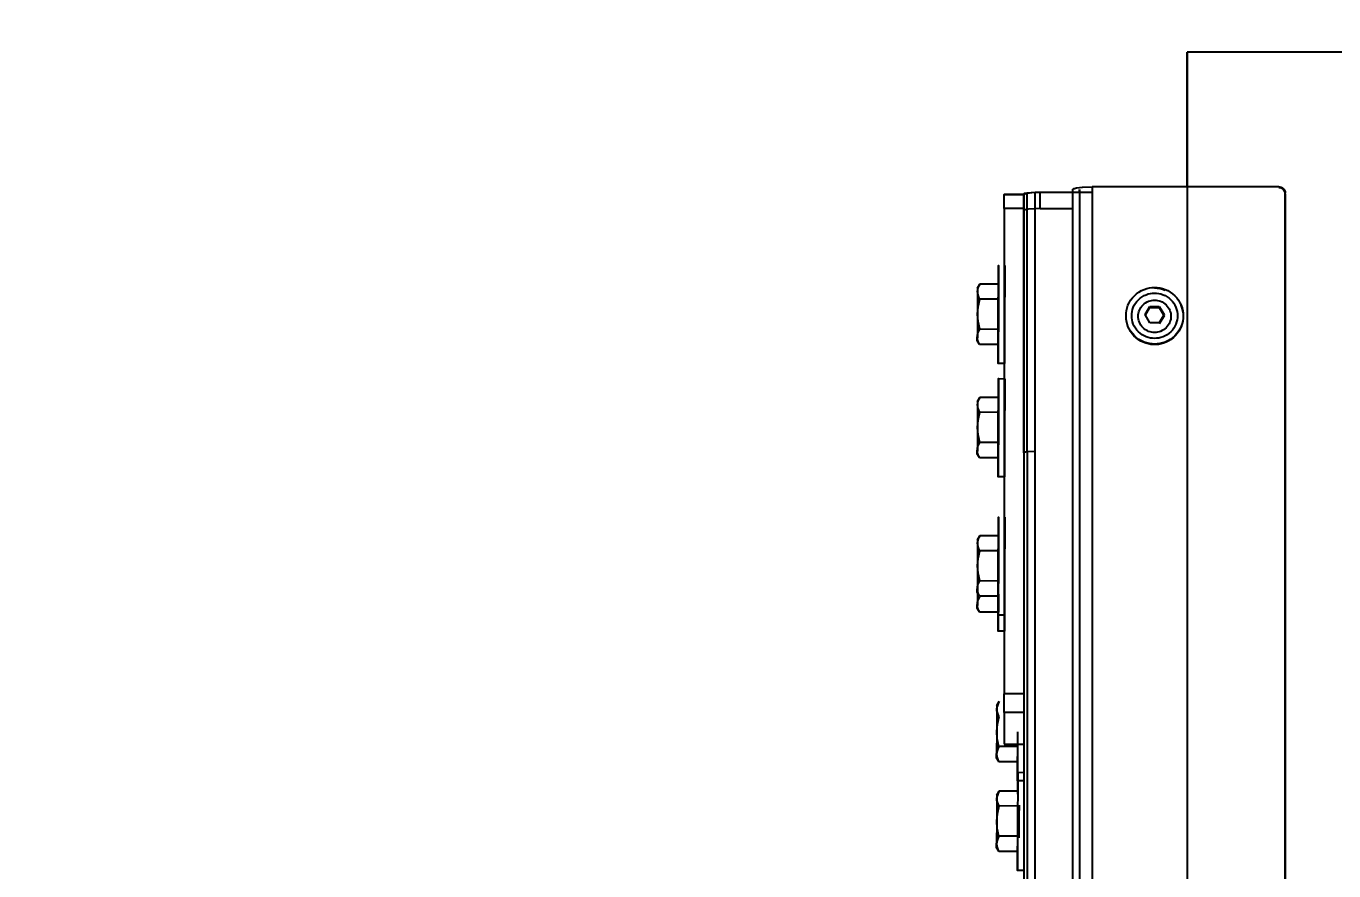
# Model space of a CAD drawing. Header units: millimetres. Extents: x 3109 to 13995, y 24552 to 39949.
# Drawn here: x 8411.8 to 8811.9, y 31225.1 to 31483.5 of the extents above; entities that cross this region are included whole.
import ezdxf

# ---------------------------------------------------------------- set-up
doc = ezdxf.new("R2010")
doc.units = ezdxf.units.MM
doc.header["$LTSCALE"] = 3
doc.layers.add('DomyÅ›lny', color=7, linetype='Continuous')
doc.styles.get("Standard").update_dxf_attribs({"font": 'arial.ttf'})
doc.dimstyles.new('MATEUSZ', dxfattribs={"dimtxt": 35, "dimasz": 16, "dimexe": 0.18, "dimexo": 0.0625, "dimgap": 0.09, "dimtad": 0, "dimdec": 0, "dimdsep": 46, "dimtxsty": 'Standard', "dimblk": 'DOT', "dimcen": 0.09, "dimse1": 1, "dimse2": 1, "dimadec": 0, "dimazin": 0, "dimtfac": 1, "dimtdec": 0, "dimtofl": 0, "dimtmove": 0, "dimatfit": 3, "dimfxl": 1, "dimtolj": 1, "dimtzin": 0, "dimlwd": 9, "dimlwe": 9, "dimarcsym": 0})

# ---------------------------------------------------------------- blocks, each defined once
blk = doc.blocks.new('_Dot')
at = {"color": 0, "linetype": 'ByBlock', "lineweight": -2}
blk.add_line((-0.5, 0), (-1, 0), dxfattribs=at)
at = {"color": 0, "linetype": 'ByBlock', "const_width": 0.5}
blk.add_lwpolyline([(-0.25, 0, 1), (0.25, 0, 1)], format="xyb", close=True, dxfattribs=at)
blk = doc.blocks.new('*D38')
at = {"color": 0, "lineweight": 9, "transparency": 16777216}
for p, q in [((8077.29, 31459.54), (8077.29, 30312.97)), ((8077.29, 28865.94), (8077.29, 30012.52))]:
    blk.add_line(p, q, dxfattribs=at)
at = {"layer": 'Defpoints', "color": 0, "transparency": 16777216}
for p in [(8767.1, 31475.54), (8077.29, 28849.94), (8767.1, 28849.94)]:
    blk.add_point(p, dxfattribs=at)
at = {"color": 0, "lineweight": 9, "transparency": 16777216, "xscale": 16, "yscale": 16, "zscale": 16}
for p, rotation in [((8077.29, 31475.54), 90), ((8077.29, 28849.94), 270)]:
    blk.add_blockref('_Dot', p, dxfattribs=dict(at, rotation=rotation))
at = {"color": 0, "transparency": 16777216, "insert": (8077.29, 30162.74), "char_height": 100, "attachment_point": 5, "rotation": 90}
blk.add_mtext('\\A1;2626', dxfattribs=at)

msp = doc.modelspace()

# ---------------------------------------------------------------- linework, layer by layer
at = {"layer": 'DomyÅ›lny'}
for p, q in [((8767.1, 31475.54), (8767.1, 28851.33)), ((8767.1, 31474.15), (8767.1, 31475.54)), ((9851.85, 31475.54), (8767.1, 31475.54)), ((8767.1, 31434.38), (8767.1, 31474.15)), ((8711.1, 31432.06), (8717.1, 31432.06)), ((8717.1, 31432.01), (8711.1, 31432.01)), ((8717.1, 31353), (8717.1, 31432.22)), ((8718.12, 31353.34), (8718.12, 31432.56)), ((8720.6, 31432.71), (8737.99, 31432.71)), ((8720.6, 31353.49), (8720.6, 31432.71)), ((8722.1, 31432.71), (8737.99, 31432.71)), ((8722.1, 31427.76), (8722.1, 31432.71)), ((8732.1, 31432.99), (8732.1, 31433.56)), ((8732.1, 28924.22), (8732.1, 31433.56)), ((8734.1, 31432.99), (8734.1, 31433.56)), ((8734.1, 31433.56), (8734.1, 28924.22)), ((8795.1, 31434.38), (8737.99, 31434.38)), ((8737.99, 31434.38), (8737.99, 28925.04)), ((8797.1, 28927.02), (8797.1, 31432.4)), ((8797.1, 31432.12), (8797.1, 28926.74)), ((8711.1, 31427.76), (8711.1, 31279.22)), ((8717.1, 31427.76), (8711.1, 31427.76)), ((8717.1, 31427.76), (8717.1, 31279.22)), ((8722.1, 31427.76), (8732.1, 31427.76)), ((8703.66, 31404.61), (8702.94, 31403.38)), ((8702.94, 31403.38), (8703.65, 31404.59)), ((8709.35, 31404.58), (8703.66, 31404.61)), ((8709.33, 31400.01), (8703.65, 31400.04)), ((8754.21, 31394.93), (8755.66, 31397.41)), ((8755.66, 31397.41), (8758.54, 31397.41)), ((8758.54, 31397.41), (8759.99, 31394.93)), ((8759.99, 31394.93), (8758.54, 31392.46)), ((8703.53, 31386.18), (8702.85, 31387.38)), ((8709.28, 31390.77), (8703.59, 31390.8)), ((8709.24, 31386.11), (8703.56, 31386.14)), ((8711.21, 31380.33), (8709.21, 31380.34)), ((8709.38, 31375.68), (8711.38, 31375.67)), ((8703.66, 31369.95), (8702.94, 31368.72)), ((8702.94, 31368.72), (8703.65, 31369.93)), ((8709.35, 31369.92), (8703.66, 31369.95)), ((8709.33, 31365.35), (8703.65, 31365.38)), ((8709.28, 31356.11), (8703.59, 31356.14)), ((8703.53, 31351.52), (8702.85, 31352.72)), ((8709.24, 31351.45), (8703.56, 31351.48)), ((8717.1, 31353), (8717.1, 29000.37)), ((8718.12, 31353.34), (8718.12, 29000.71)), ((8720.6, 29000.85), (8720.6, 31353.49)), ((8711.21, 31345.67), (8709.21, 31345.68)), ((8703.66, 31327.59), (8702.94, 31326.36)), ((8702.94, 31326.36), (8703.65, 31327.57)), ((8709.35, 31327.56), (8703.66, 31327.59)), ((8709.33, 31322.98), (8703.65, 31323.02)), ((8709.28, 31313.75), (8703.59, 31313.78)), ((8703.53, 31309.16), (8702.85, 31310.36)), ((8709.24, 31309.08), (8703.56, 31309.11)), ((8703.53, 31304.29), (8702.85, 31305.48)), ((8709.24, 31304.21), (8703.56, 31304.24)), ((8711.21, 31303.31), (8709.21, 31303.32)), ((8711.21, 31298.44), (8709.21, 31298.45)), ((8717.1, 31279.22), (8711.1, 31279.22)), ((8709.55, 31276.92), (8708.83, 31275.68)), ((8708.83, 31275.68), (8709.54, 31276.9)), ((8711.1, 31273.57), (8711.1, 31263.83)), ((8717.1, 31273.57), (8711.1, 31273.57)), ((8715.17, 31263.08), (8709.48, 31263.11)), ((8711.1, 31263.83), (8717.1, 31263.83)), ((8717.1, 31263.78), (8711.1, 31263.78)), ((8709.42, 31258.49), (8708.74, 31259.69)), ((8715.13, 31258.41), (8709.45, 31258.44)), ((8715.27, 31255.22), (8717.27, 31255.2)), ((8717.1, 31252.64), (8715.1, 31252.65)), ((8709.55, 31249.49), (8708.83, 31248.25)), ((8708.83, 31248.25), (8709.54, 31249.47)), ((8715.24, 31249.45), (8709.55, 31249.49)), ((8715.22, 31244.88), (8709.54, 31244.92)), ((8715.17, 31235.64), (8709.48, 31235.68)), ((8709.42, 31231.05), (8708.74, 31232.25)), ((8715.13, 31230.98), (8709.45, 31231.01)), ((8717.1, 31225.2), (8715.1, 31225.22))]:
    msp.add_line(p, q, dxfattribs=at)
for points in [[(8711.1, 31427.76, 0), (8711.1, 31431.05, 0), (8711.1, 31431.92, 0), (8711.1, 31432.06, 0), (8711.1, 31432.06, 0), (8711.1, 31432.06, 0), (8711.1, 31432.06, 0), (8711.1, 31432.06, 0), (8711.1, 31432.06, 0), (8711.1, 31432.06, 0), (8711.1, 31432.06, 0), (8711.1, 31432.06, 0), (8711.1, 31432.06, 0), (8711.1, 31432.06, 0), (8711.1, 31432.06, 0), (8711.1, 31432.06, 0), (8711.1, 31432.06, 0), (8711.1, 31432.06, 0), (8711.1, 31432.06, 0), (8711.1, 31432.06, 0), (8711.1, 31432.06, 0), (8711.1, 31432.06, 0), (8711.1, 31432.05, 0), (8711.1, 31432.01, 0)], [(8717.1, 31432.01, 0), (8717.1, 31432.03, 0), (8717.1, 31432.04, 0), (8717.11, 31432.06, 0), (8717.12, 31432.07, 0), (8717.13, 31432.09, 0), (8717.14, 31432.11, 0), (8717.18, 31432.14, 0), (8717.23, 31432.17, 0), (8717.36, 31432.24, 0), (8717.55, 31432.3, 0), (8718.06, 31432.42, 0), (8719.58, 31432.61, 0), (8722.1, 31432.71, 0)], [(8717.1, 31432.22, 0), (8717.1, 31432.23, 0), (8717.1, 31432.23, 0), (8717.1, 31432.24, 0), (8717.11, 31432.25, 0), (8717.11, 31432.26, 0), (8717.12, 31432.28, 0), (8717.13, 31432.29, 0), (8717.16, 31432.31, 0), (8717.2, 31432.34, 0), (8717.31, 31432.39, 0), (8717.6, 31432.47, 0), (8718.12, 31432.56, 0)], [(8717.1, 31432.01, 0), (8717.1, 31432.05, 0), (8717.1, 31432.06, 0), (8717.1, 31432.06, 0), (8717.1, 31432.06, 0), (8717.1, 31432.06, 0), (8717.1, 31432.06, 0), (8717.1, 31432.06, 0), (8717.1, 31432.06, 0), (8717.1, 31432.06, 0), (8717.1, 31432.06, 0), (8717.1, 31432.06, 0), (8717.1, 31432.06, 0), (8717.1, 31432.06, 0), (8717.1, 31432.06, 0), (8717.1, 31432.06, 0), (8717.1, 31432.06, 0), (8717.1, 31432.06, 0), (8717.1, 31432.06, 0), (8717.1, 31432.05, 0), (8717.1, 31432.02, 0), (8717.1, 31431.9, 0), (8717.1, 31431.4, 0), (8717.1, 31427.76, 0)], [(8718.12, 31432.56, 0), (8720.6, 31432.71, 0)], [(8732.1, 31433.56, 0), (8732.1, 31433.58, 0), (8732.1, 31433.59, 0), (8732.11, 31433.61, 0), (8732.12, 31433.63, 0), (8732.14, 31433.65, 0), (8732.15, 31433.67, 0), (8732.2, 31433.71, 0), (8732.25, 31433.75, 0), (8732.41, 31433.82, 0), (8732.63, 31433.9, 0), (8733.23, 31434.04, 0), (8735.02, 31434.27, 0), (8737.99, 31434.38, 0)], [(8795.1, 31434.38, 0), (8795.28, 31434.37, 0), (8795.46, 31434.34, 0), (8795.65, 31434.3, 0), (8795.83, 31434.24, 0), (8796.02, 31434.16, 0), (8796.19, 31434.05, 0), (8796.36, 31433.93, 0), (8796.51, 31433.8, 0)], [(8796.51, 31433.52, 0), (8796.36, 31433.66, 0), (8796.19, 31433.78, 0), (8796.02, 31433.88, 0), (8795.83, 31433.96, 0), (8795.65, 31434.02, 0), (8795.46, 31434.07, 0), (8795.28, 31434.09, 0), (8795.1, 31434.1, 0)], [(8796.51, 31433.8, 0), (8796.65, 31433.65, 0), (8796.77, 31433.48, 0), (8796.88, 31433.31, 0), (8796.96, 31433.13, 0), (8797.02, 31432.94, 0), (8797.07, 31432.76, 0), (8797.09, 31432.58, 0), (8797.1, 31432.4, 0)], [(8797.1, 31432.12, 0), (8797.09, 31432.3, 0), (8797.07, 31432.48, 0), (8797.02, 31432.66, 0), (8796.96, 31432.85, 0), (8796.88, 31433.03, 0), (8796.77, 31433.2, 0), (8796.65, 31433.37, 0), (8796.51, 31433.52, 0)], [(8722.1, 31427.76, 0), (8718.56, 31427.55, 0), (8717.91, 31427.44, 0), (8717.45, 31427.32, 0), (8717.29, 31427.25, 0), (8717.23, 31427.22, 0), (8717.18, 31427.19, 0), (8717.14, 31427.15, 0), (8717.13, 31427.14, 0), (8717.12, 31427.12, 0), (8717.11, 31427.11, 0), (8717.1, 31427.09, 0), (8717.1, 31427.08, 0), (8717.1, 31427.06, 0)], [(8709.28, 31395.43, 0), (8709.34, 31406.01, 0), (8709.37, 31409.32, 0), (8709.38, 31410.11, 0), (8709.38, 31410.29, 0), (8709.38, 31410.33, 0), (8709.38, 31410.34, 0), (8709.38, 31410.34, 0), (8709.38, 31410.34, 0), (8709.38, 31410.34, 0), (8709.38, 31410.34, 0), (8709.38, 31410.34, 0), (8709.38, 31410.34, 0), (8709.38, 31410.34, 0), (8709.38, 31410.34, 0), (8709.38, 31410.34, 0), (8709.38, 31410.34, 0), (8709.38, 31410.34, 0), (8709.38, 31410.34, 0), (8709.38, 31410.34, 0), (8709.38, 31410.34, 0), (8709.38, 31410.34, 0), (8709.38, 31410.34, 0), (8709.38, 31410.34, 0), (8709.38, 31410.34, 0), (8709.38, 31410.34, 0), (8709.38, 31410.34, 0), (8709.38, 31410.34, 0), (8709.38, 31410.34, 0), (8709.38, 31410.34, 0), (8709.38, 31410.34, 0), (8709.38, 31410.34, 0), (8709.38, 31410.33, 0), (8709.38, 31410.29, 0), (8709.38, 31410.1, 0), (8709.38, 31409.32, 0), (8709.37, 31406.01, 0), (8709.31, 31395.25, 0)], [(8711.31, 31395.24, 0), (8711.37, 31405.91, 0), (8711.38, 31409.27, 0), (8711.38, 31410.08, 0), (8711.38, 31410.27, 0), (8711.38, 31410.32, 0), (8711.38, 31410.33, 0), (8711.38, 31410.33, 0), (8711.38, 31410.33, 0), (8711.38, 31410.33, 0), (8711.38, 31410.33, 0), (8711.38, 31410.33, 0), (8711.38, 31410.33, 0), (8711.38, 31410.33, 0), (8711.38, 31410.33, 0), (8711.38, 31410.33, 0), (8711.38, 31410.33, 0), (8711.38, 31410.33, 0), (8711.38, 31410.33, 0), (8711.38, 31410.33, 0), (8711.38, 31410.33, 0)], [(8702.94, 31402.33, 0), (8702.99, 31402.88, 0), (8703.12, 31403.43, 0), (8703.34, 31404, 0), (8703.66, 31404.61, 0)], [(8702.94, 31403.38, 0), (8702.94, 31403.38, 0), (8702.94, 31403.38, 0), (8702.94, 31403.38, 0), (8702.94, 31403.38, 0), (8702.94, 31403.38, 0), (8702.94, 31403.38, 0), (8702.94, 31403.38, 0), (8702.94, 31403.38, 0), (8702.94, 31403.38, 0), (8702.94, 31403.38, 0), (8702.94, 31403.38, 0), (8702.94, 31403.38, 0), (8702.94, 31403.38, 0), (8702.94, 31403.38, 0), (8702.94, 31403.38, 0), (8702.94, 31403.38, 0), (8702.94, 31403.38, 0), (8702.94, 31403.38, 0), (8702.94, 31403.38, 0), (8702.94, 31403.38, 0), (8702.94, 31403.38, 0), (8702.94, 31403.38, 0), (8702.94, 31403.38, 0), (8702.94, 31403.38, 0), (8702.94, 31403.38, 0), (8702.94, 31403.38, 0), (8702.94, 31403.38, 0), (8702.94, 31403.37, 0), (8702.94, 31403.32, 0), (8702.94, 31403.11, 0), (8702.94, 31402.33, 0)], [(8757.1, 31403.43, 0), (8757.9, 31403.4, 0), (8758.72, 31403.28, 0), (8759.55, 31403.08, 0), (8760.38, 31402.8, 0)], [(8702.94, 31402.33, 0), (8702.91, 31395.43, 0)], [(8702.91, 31395.43, 0), (8703.09, 31397.65, 0), (8703.65, 31400.04, 0)], [(8703.65, 31400.04, 0), (8703.33, 31400.65, 0), (8703.11, 31401.23, 0), (8702.98, 31401.78, 0), (8702.94, 31402.33, 0)], [(8757.1, 31389.82, 0), (8756.65, 31389.84, 0), (8756.19, 31389.9, 0), (8755.72, 31390.01, 0), (8755.26, 31390.16, 0), (8754.8, 31390.37, 0), (8754.36, 31390.62, 0), (8753.95, 31390.92, 0), (8753.56, 31391.27, 0), (8753.22, 31391.65, 0), (8752.91, 31392.06, 0), (8752.66, 31392.49, 0), (8752.45, 31392.94, 0), (8752.29, 31393.4, 0), (8752.18, 31393.87, 0), (8752.12, 31394.32, 0), (8752.1, 31394.77, 0), (8752.12, 31395.21, 0), (8752.18, 31395.67, 0), (8752.29, 31396.13, 0), (8752.45, 31396.59, 0), (8752.66, 31397.04, 0), (8752.91, 31397.48, 0), (8753.22, 31397.89, 0), (8753.56, 31398.27, 0), (8753.95, 31398.61, 0), (8754.36, 31398.91, 0), (8754.8, 31399.17, 0), (8755.26, 31399.37, 0), (8755.72, 31399.53, 0), (8756.19, 31399.64, 0), (8756.65, 31399.7, 0), (8757.1, 31399.72, 0)], [(8757.1, 31399.72, 0), (8757.55, 31399.7, 0), (8758.01, 31399.64, 0), (8758.47, 31399.53, 0), (8758.94, 31399.37, 0), (8759.39, 31399.17, 0), (8759.83, 31398.91, 0), (8760.25, 31398.61, 0), (8760.63, 31398.27, 0), (8760.98, 31397.89, 0), (8761.28, 31397.48, 0), (8761.54, 31397.04, 0), (8761.75, 31396.59, 0), (8761.91, 31396.13, 0), (8762.02, 31395.67, 0), (8762.08, 31395.21, 0), (8762.1, 31394.77, 0), (8762.08, 31394.32, 0), (8762.02, 31393.87, 0), (8761.91, 31393.4, 0), (8761.75, 31392.94, 0), (8761.54, 31392.49, 0), (8761.28, 31392.06, 0), (8760.98, 31391.65, 0), (8760.63, 31391.27, 0), (8760.25, 31390.92, 0), (8759.83, 31390.62, 0), (8759.39, 31390.37, 0), (8758.94, 31390.16, 0), (8758.47, 31390.01, 0), (8758.01, 31389.9, 0), (8757.55, 31389.84, 0), (8757.1, 31389.82, 0)], [(8702.91, 31395.43, 0), (8702.86, 31388.48, 0)], [(8703.59, 31390.8, 0), (8703.07, 31393.2, 0), (8702.91, 31395.43, 0)], [(8709.31, 31395.25, 0), (8709.25, 31384.67, 0), (8709.22, 31381.36, 0), (8709.21, 31380.58, 0), (8709.21, 31380.4, 0), (8709.21, 31380.35, 0), (8709.21, 31380.34, 0), (8709.21, 31380.34, 0), (8709.21, 31380.34, 0), (8709.21, 31380.34, 0), (8709.21, 31380.34, 0), (8709.21, 31380.34, 0), (8709.21, 31380.34, 0), (8709.21, 31380.34, 0), (8709.21, 31380.34, 0), (8709.21, 31380.34, 0), (8709.21, 31380.34, 0), (8709.21, 31380.34, 0), (8709.21, 31380.34, 0), (8709.21, 31380.34, 0), (8709.21, 31380.34, 0), (8709.21, 31380.34, 0), (8709.21, 31380.34, 0), (8709.21, 31380.34, 0), (8709.21, 31380.34, 0), (8709.21, 31380.34, 0), (8709.21, 31380.34, 0), (8709.21, 31380.34, 0), (8709.21, 31380.34, 0), (8709.21, 31380.34, 0), (8709.21, 31380.34, 0), (8709.21, 31380.35, 0), (8709.21, 31380.36, 0), (8709.21, 31380.4, 0), (8709.21, 31380.58, 0), (8709.21, 31381.37, 0), (8709.22, 31384.68, 0), (8709.28, 31395.43, 0)], [(8711.21, 31380.33, 0), (8711.21, 31380.33, 0), (8711.21, 31380.33, 0), (8711.21, 31380.33, 0), (8711.21, 31380.33, 0), (8711.21, 31380.33, 0), (8711.21, 31380.33, 0), (8711.21, 31380.33, 0), (8711.21, 31380.33, 0), (8711.21, 31380.33, 0), (8711.21, 31380.33, 0), (8711.21, 31380.33, 0), (8711.21, 31380.33, 0), (8711.21, 31380.33, 0), (8711.21, 31380.34, 0), (8711.21, 31380.39, 0), (8711.21, 31380.57, 0), (8711.22, 31381.36, 0), (8711.25, 31384.65, 0), (8711.31, 31395.24, 0)], [(8754.21, 31395.29, 0), (8755.66, 31397.77, 0)], [(8755.66, 31392.81, 0), (8754.21, 31395.29, 0)], [(8755.66, 31397.77, 0), (8758.54, 31397.77, 0)], [(8758.54, 31397.77, 0), (8759.99, 31395.29, 0)], [(8759.99, 31395.29, 0), (8758.54, 31392.81, 0)], [(8765.15, 31398.16, 0), (8765.47, 31397.3, 0), (8765.68, 31396.44, 0), (8765.81, 31395.59, 0), (8765.85, 31394.77, 0)], [(8765.82, 31394.08, 0), (8765.72, 31393.31, 0), (8765.55, 31392.52, 0), (8765.3, 31391.74, 0), (8764.96, 31390.97, 0), (8764.55, 31390.22, 0), (8764.05, 31389.51, 0), (8763.48, 31388.84, 0), (8762.85, 31388.24, 0), (8762.16, 31387.7, 0), (8761.42, 31387.24, 0), (8760.66, 31386.85, 0), (8759.87, 31386.55, 0), (8759.08, 31386.33, 0), (8758.29, 31386.18, 0), (8757.51, 31386.11, 0), (8755.98, 31386.17, 0), (8755.19, 31386.31, 0), (8754.4, 31386.52, 0), (8753.61, 31386.82, 0), (8752.84, 31387.2, 0), (8752.11, 31387.65, 0), (8751.41, 31388.18, 0), (8750.77, 31388.78, 0), (8750.2, 31389.44, 0), (8749.69, 31390.15, 0), (8749.27, 31390.89, 0), (8748.93, 31391.67, 0), (8748.67, 31392.45, 0), (8748.49, 31393.23, 0), (8748.38, 31394.01, 0), (8748.35, 31394.77, 0)], [(8758.54, 31392.81, 0), (8755.66, 31392.81, 0)], [(8702.86, 31388.48, 0), (8702.85, 31387.67, 0), (8702.85, 31387.46, 0), (8702.85, 31387.4, 0), (8702.85, 31387.39, 0), (8702.85, 31387.38, 0), (8702.85, 31387.38, 0), (8702.85, 31387.38, 0), (8702.85, 31387.38, 0), (8702.85, 31387.38, 0), (8702.85, 31387.38, 0), (8702.85, 31387.38, 0), (8702.85, 31387.38, 0), (8702.85, 31387.38, 0), (8702.85, 31387.38, 0), (8702.85, 31387.38, 0), (8702.85, 31387.38, 0), (8702.85, 31387.38, 0), (8702.85, 31387.38, 0), (8702.85, 31387.38, 0), (8702.85, 31387.38, 0), (8702.85, 31387.38, 0), (8702.85, 31387.38, 0), (8702.85, 31387.38, 0), (8702.85, 31387.38, 0), (8702.85, 31387.38, 0), (8702.85, 31387.38, 0), (8702.85, 31387.38, 0), (8702.85, 31387.38, 0), (8702.85, 31387.38, 0), (8702.85, 31387.38, 0), (8702.85, 31387.38, 0), (8702.85, 31387.38, 0), (8702.85, 31387.38, 0), (8702.85, 31387.39, 0), (8702.85, 31387.44, 0), (8702.85, 31387.65, 0), (8702.85, 31388.43, 0)], [(8702.86, 31388.48, 0), (8702.91, 31389.03, 0), (8703.04, 31389.6, 0), (8703.27, 31390.18, 0), (8703.59, 31390.8, 0)], [(8703.56, 31386.14, 0), (8703.24, 31386.76, 0), (8703.03, 31387.35, 0), (8702.9, 31387.92, 0), (8702.86, 31388.48, 0)], [(8711.22, 31384.6, 0), (8711.21, 31381.35, 0), (8711.21, 31380.57, 0), (8711.21, 31380.39, 0), (8711.21, 31380.35, 0), (8711.21, 31380.33, 0), (8711.21, 31380.33, 0), (8711.21, 31380.33, 0), (8711.21, 31380.33, 0), (8711.21, 31380.33, 0), (8711.21, 31380.33, 0), (8711.21, 31380.33, 0), (8711.21, 31380.33, 0), (8711.21, 31380.33, 0), (8711.21, 31380.33, 0), (8711.21, 31380.33, 0), (8711.21, 31380.33, 0), (8711.21, 31380.33, 0), (8711.21, 31380.33, 0), (8711.21, 31380.33, 0)], [(8709.28, 31360.77, 0), (8709.34, 31371.35, 0), (8709.37, 31374.66, 0), (8709.38, 31375.45, 0), (8709.38, 31375.63, 0), (8709.38, 31375.67, 0), (8709.38, 31375.68, 0), (8709.38, 31375.68, 0), (8709.38, 31375.68, 0), (8709.38, 31375.68, 0), (8709.38, 31375.68, 0), (8709.38, 31375.68, 0), (8709.38, 31375.68, 0), (8709.38, 31375.68, 0), (8709.38, 31375.68, 0), (8709.38, 31375.68, 0), (8709.38, 31375.68, 0), (8709.38, 31375.68, 0), (8709.38, 31375.68, 0), (8709.38, 31375.68, 0), (8709.38, 31375.68, 0), (8709.38, 31375.68, 0), (8709.38, 31375.68, 0), (8709.38, 31375.68, 0), (8709.38, 31375.68, 0), (8709.38, 31375.68, 0), (8709.38, 31375.68, 0), (8709.38, 31375.68, 0), (8709.38, 31375.68, 0), (8709.38, 31375.68, 0), (8709.38, 31375.68, 0), (8709.38, 31375.68, 0), (8709.38, 31375.67, 0), (8709.38, 31375.63, 0), (8709.38, 31375.44, 0), (8709.38, 31374.66, 0), (8709.37, 31371.35, 0), (8709.31, 31360.6, 0)], [(8711.31, 31360.58, 0), (8711.37, 31371.25, 0), (8711.38, 31374.61, 0), (8711.38, 31375.42, 0), (8711.38, 31375.61, 0), (8711.38, 31375.66, 0), (8711.38, 31375.67, 0), (8711.38, 31375.67, 0), (8711.38, 31375.67, 0), (8711.38, 31375.67, 0), (8711.38, 31375.67, 0), (8711.38, 31375.67, 0), (8711.38, 31375.67, 0), (8711.38, 31375.67, 0), (8711.38, 31375.67, 0), (8711.38, 31375.67, 0), (8711.38, 31375.67, 0), (8711.38, 31375.67, 0), (8711.38, 31375.67, 0), (8711.38, 31375.67, 0), (8711.38, 31375.67, 0)], [(8702.94, 31367.67, 0), (8702.91, 31360.77, 0)], [(8702.94, 31367.67, 0), (8702.99, 31368.22, 0), (8703.12, 31368.77, 0), (8703.34, 31369.35, 0), (8703.66, 31369.95, 0)], [(8702.94, 31368.72, 0), (8702.94, 31368.72, 0), (8702.94, 31368.72, 0), (8702.94, 31368.72, 0), (8702.94, 31368.72, 0), (8702.94, 31368.72, 0), (8702.94, 31368.72, 0), (8702.94, 31368.72, 0), (8702.94, 31368.72, 0), (8702.94, 31368.72, 0), (8702.94, 31368.72, 0), (8702.94, 31368.72, 0), (8702.94, 31368.72, 0), (8702.94, 31368.72, 0), (8702.94, 31368.72, 0), (8702.94, 31368.72, 0), (8702.94, 31368.72, 0), (8702.94, 31368.72, 0), (8702.94, 31368.72, 0), (8702.94, 31368.72, 0), (8702.94, 31368.72, 0), (8702.94, 31368.72, 0), (8702.94, 31368.72, 0), (8702.94, 31368.72, 0), (8702.94, 31368.72, 0), (8702.94, 31368.72, 0), (8702.94, 31368.72, 0), (8702.94, 31368.72, 0), (8702.94, 31368.71, 0), (8702.94, 31368.66, 0), (8702.94, 31368.45, 0), (8702.94, 31367.67, 0)], [(8703.65, 31365.38, 0), (8703.33, 31365.99, 0), (8703.11, 31366.57, 0), (8702.98, 31367.12, 0), (8702.94, 31367.67, 0)], [(8702.91, 31360.77, 0), (8703.09, 31362.99, 0), (8703.65, 31365.38, 0)], [(8702.91, 31360.77, 0), (8702.86, 31353.82, 0)], [(8703.59, 31356.14, 0), (8703.07, 31358.54, 0), (8702.91, 31360.77, 0)], [(8709.31, 31360.6, 0), (8709.25, 31350.01, 0), (8709.22, 31346.7, 0), (8709.21, 31345.92, 0), (8709.21, 31345.74, 0), (8709.21, 31345.69, 0), (8709.21, 31345.69, 0), (8709.21, 31345.68, 0), (8709.21, 31345.68, 0), (8709.21, 31345.68, 0), (8709.21, 31345.68, 0), (8709.21, 31345.68, 0), (8709.21, 31345.68, 0), (8709.21, 31345.68, 0), (8709.21, 31345.68, 0), (8709.21, 31345.68, 0), (8709.21, 31345.68, 0), (8709.21, 31345.68, 0), (8709.21, 31345.68, 0), (8709.21, 31345.68, 0), (8709.21, 31345.68, 0), (8709.21, 31345.68, 0), (8709.21, 31345.68, 0), (8709.21, 31345.68, 0), (8709.21, 31345.68, 0), (8709.21, 31345.68, 0), (8709.21, 31345.68, 0), (8709.21, 31345.68, 0), (8709.21, 31345.68, 0), (8709.21, 31345.68, 0), (8709.21, 31345.68, 0), (8709.21, 31345.69, 0), (8709.21, 31345.7, 0), (8709.21, 31345.74, 0), (8709.21, 31345.92, 0), (8709.21, 31346.71, 0), (8709.22, 31350.02, 0), (8709.28, 31360.77, 0)], [(8711.21, 31345.67, 0), (8711.21, 31345.67, 0), (8711.21, 31345.67, 0), (8711.21, 31345.67, 0), (8711.21, 31345.67, 0), (8711.21, 31345.67, 0), (8711.21, 31345.67, 0), (8711.21, 31345.67, 0), (8711.21, 31345.67, 0), (8711.21, 31345.67, 0), (8711.21, 31345.67, 0), (8711.21, 31345.67, 0), (8711.21, 31345.67, 0), (8711.21, 31345.67, 0), (8711.21, 31345.68, 0), (8711.21, 31345.73, 0), (8711.21, 31345.91, 0), (8711.22, 31346.7, 0), (8711.25, 31349.99, 0), (8711.31, 31360.58, 0)], [(8702.86, 31353.82, 0), (8702.91, 31354.38, 0), (8703.04, 31354.94, 0), (8703.27, 31355.52, 0), (8703.59, 31356.14, 0)], [(8702.86, 31353.82, 0), (8702.85, 31353.02, 0), (8702.85, 31352.8, 0), (8702.85, 31352.74, 0), (8702.85, 31352.73, 0), (8702.85, 31352.72, 0), (8702.85, 31352.72, 0), (8702.85, 31352.72, 0), (8702.85, 31352.72, 0), (8702.85, 31352.72, 0), (8702.85, 31352.72, 0), (8702.85, 31352.72, 0), (8702.85, 31352.72, 0), (8702.85, 31352.72, 0), (8702.85, 31352.72, 0), (8702.85, 31352.72, 0), (8702.85, 31352.72, 0), (8702.85, 31352.72, 0), (8702.85, 31352.72, 0), (8702.85, 31352.72, 0), (8702.85, 31352.72, 0), (8702.85, 31352.72, 0), (8702.85, 31352.72, 0), (8702.85, 31352.72, 0), (8702.85, 31352.72, 0), (8702.85, 31352.72, 0), (8702.85, 31352.72, 0), (8702.85, 31352.72, 0), (8702.85, 31352.72, 0), (8702.85, 31352.72, 0), (8702.85, 31352.72, 0), (8702.85, 31352.72, 0), (8702.85, 31352.72, 0), (8702.85, 31352.72, 0), (8702.85, 31352.74, 0), (8702.85, 31352.79, 0), (8702.85, 31352.99, 0), (8702.85, 31353.77, 0)], [(8703.56, 31351.48, 0), (8703.24, 31352.1, 0), (8703.03, 31352.69, 0), (8702.9, 31353.26, 0), (8702.86, 31353.82, 0)], [(8717.1, 31353, 0), (8717.1, 31353.01, 0), (8717.1, 31353.01, 0), (8717.1, 31353.02, 0), (8717.11, 31353.03, 0), (8717.11, 31353.04, 0), (8717.12, 31353.06, 0), (8717.13, 31353.07, 0), (8717.16, 31353.09, 0), (8717.2, 31353.12, 0), (8717.31, 31353.16, 0), (8717.6, 31353.25, 0), (8718.12, 31353.34, 0)], [(8718.12, 31353.34, 0), (8720.6, 31353.49, 0)], [(8711.22, 31349.78, 0), (8711.21, 31346.65, 0), (8711.21, 31345.91, 0), (8711.21, 31345.73, 0), (8711.21, 31345.69, 0), (8711.21, 31345.68, 0), (8711.21, 31345.67, 0), (8711.21, 31345.67, 0), (8711.21, 31345.67, 0), (8711.21, 31345.67, 0), (8711.21, 31345.67, 0), (8711.21, 31345.67, 0), (8711.21, 31345.67, 0), (8711.21, 31345.67, 0), (8711.21, 31345.67, 0), (8711.21, 31345.67, 0), (8711.21, 31345.67, 0), (8711.21, 31345.67, 0), (8711.21, 31345.67, 0), (8711.21, 31345.67, 0)], [(8709.28, 31318.41, 0), (8709.34, 31328.99, 0), (8709.37, 31332.3, 0), (8709.38, 31333.08, 0), (8709.38, 31333.27, 0), (8709.38, 31333.31, 0), (8709.38, 31333.32, 0), (8709.38, 31333.32, 0), (8709.38, 31333.32, 0), (8709.38, 31333.32, 0), (8709.38, 31333.32, 0), (8709.38, 31333.32, 0), (8709.38, 31333.32, 0), (8709.38, 31333.32, 0), (8709.38, 31333.32, 0), (8709.38, 31333.32, 0), (8709.38, 31333.32, 0), (8709.38, 31333.32, 0), (8709.38, 31333.32, 0), (8709.38, 31333.32, 0), (8709.38, 31333.32, 0), (8709.38, 31333.32, 0), (8709.38, 31333.32, 0), (8709.38, 31333.32, 0), (8709.38, 31333.32, 0), (8709.38, 31333.32, 0), (8709.38, 31333.32, 0), (8709.38, 31333.32, 0), (8709.38, 31333.32, 0), (8709.38, 31333.32, 0), (8709.38, 31333.32, 0), (8709.38, 31333.32, 0), (8709.38, 31333.31, 0), (8709.38, 31333.26, 0), (8709.38, 31333.08, 0), (8709.38, 31332.29, 0), (8709.37, 31328.98, 0), (8709.31, 31318.23, 0)], [(8711.31, 31318.22, 0), (8711.37, 31328.89, 0), (8711.38, 31332.25, 0), (8711.38, 31333.05, 0), (8711.38, 31333.25, 0), (8711.38, 31333.29, 0), (8711.38, 31333.3, 0), (8711.38, 31333.31, 0), (8711.38, 31333.31, 0), (8711.38, 31333.31, 0), (8711.38, 31333.31, 0), (8711.38, 31333.31, 0), (8711.38, 31333.31, 0), (8711.38, 31333.31, 0), (8711.38, 31333.31, 0), (8711.38, 31333.31, 0), (8711.38, 31333.31, 0), (8711.38, 31333.31, 0), (8711.38, 31333.31, 0), (8711.38, 31333.31, 0), (8711.38, 31333.31, 0)], [(8702.94, 31325.31, 0), (8702.99, 31325.86, 0), (8703.12, 31326.41, 0), (8703.34, 31326.98, 0), (8703.66, 31327.59, 0)], [(8702.94, 31325.31, 0), (8702.91, 31318.4, 0)], [(8702.94, 31326.36, 0), (8702.94, 31326.36, 0), (8702.94, 31326.36, 0), (8702.94, 31326.36, 0), (8702.94, 31326.36, 0), (8702.94, 31326.36, 0), (8702.94, 31326.36, 0), (8702.94, 31326.36, 0), (8702.94, 31326.36, 0), (8702.94, 31326.36, 0), (8702.94, 31326.36, 0), (8702.94, 31326.36, 0), (8702.94, 31326.36, 0), (8702.94, 31326.36, 0), (8702.94, 31326.36, 0), (8702.94, 31326.36, 0), (8702.94, 31326.36, 0), (8702.94, 31326.36, 0), (8702.94, 31326.36, 0), (8702.94, 31326.36, 0), (8702.94, 31326.36, 0), (8702.94, 31326.36, 0), (8702.94, 31326.36, 0), (8702.94, 31326.36, 0), (8702.94, 31326.36, 0), (8702.94, 31326.36, 0), (8702.94, 31326.36, 0), (8702.94, 31326.35, 0), (8702.94, 31326.34, 0), (8702.94, 31326.29, 0), (8702.94, 31326.09, 0), (8702.94, 31325.31, 0)], [(8703.65, 31323.02, 0), (8703.33, 31323.63, 0), (8703.11, 31324.2, 0), (8702.98, 31324.76, 0), (8702.94, 31325.31, 0)], [(8702.91, 31318.4, 0), (8703.09, 31320.63, 0), (8703.65, 31323.02, 0)], [(8702.91, 31318.4, 0), (8702.86, 31311.45, 0)], [(8703.59, 31313.78, 0), (8703.07, 31316.18, 0), (8702.91, 31318.4, 0)], [(8709.31, 31318.23, 0), (8709.25, 31307.65, 0), (8709.22, 31304.34, 0), (8709.21, 31303.55, 0), (8709.21, 31303.37, 0), (8709.21, 31303.33, 0), (8709.21, 31303.32, 0), (8709.21, 31303.32, 0), (8709.21, 31303.32, 0), (8709.21, 31303.32, 0), (8709.21, 31303.32, 0), (8709.21, 31303.32, 0), (8709.21, 31303.32, 0), (8709.21, 31303.32, 0), (8709.21, 31303.32, 0), (8709.21, 31303.32, 0), (8709.21, 31303.32, 0), (8709.21, 31303.32, 0), (8709.21, 31303.32, 0), (8709.21, 31303.32, 0), (8709.21, 31303.32, 0), (8709.21, 31303.32, 0), (8709.21, 31303.32, 0), (8709.21, 31303.32, 0), (8709.21, 31303.32, 0), (8709.21, 31303.32, 0), (8709.21, 31303.32, 0), (8709.21, 31303.32, 0), (8709.21, 31303.32, 0), (8709.21, 31303.32, 0), (8709.21, 31303.32, 0), (8709.21, 31303.32, 0), (8709.21, 31303.33, 0), (8709.21, 31303.37, 0), (8709.21, 31303.56, 0), (8709.21, 31304.34, 0), (8709.22, 31307.65, 0), (8709.28, 31318.41, 0)], [(8711.21, 31303.31, 0), (8711.21, 31303.31, 0), (8711.21, 31303.31, 0), (8711.21, 31303.31, 0), (8711.21, 31303.31, 0), (8711.21, 31303.31, 0), (8711.21, 31303.31, 0), (8711.21, 31303.31, 0), (8711.21, 31303.31, 0), (8711.21, 31303.31, 0), (8711.21, 31303.31, 0), (8711.21, 31303.31, 0), (8711.21, 31303.31, 0), (8711.21, 31303.31, 0), (8711.21, 31303.32, 0), (8711.21, 31303.36, 0), (8711.21, 31303.55, 0), (8711.22, 31304.33, 0), (8711.25, 31307.63, 0), (8711.31, 31318.22, 0)], [(8702.86, 31311.45, 0), (8702.85, 31310.65, 0), (8702.85, 31310.43, 0), (8702.85, 31310.38, 0), (8702.85, 31310.36, 0), (8702.85, 31310.36, 0), (8702.85, 31310.36, 0), (8702.85, 31310.36, 0), (8702.85, 31310.36, 0), (8702.85, 31310.36, 0), (8702.85, 31310.36, 0), (8702.85, 31310.36, 0), (8702.85, 31310.36, 0), (8702.85, 31310.36, 0), (8702.85, 31310.36, 0), (8702.85, 31310.36, 0), (8702.85, 31310.36, 0), (8702.85, 31310.36, 0), (8702.85, 31310.36, 0), (8702.85, 31310.36, 0), (8702.85, 31310.36, 0), (8702.85, 31310.36, 0), (8702.85, 31310.36, 0), (8702.85, 31310.36, 0), (8702.85, 31310.36, 0), (8702.85, 31310.36, 0), (8702.85, 31310.36, 0), (8702.85, 31310.36, 0), (8702.85, 31310.36, 0), (8702.85, 31310.36, 0), (8702.85, 31310.36, 0), (8702.85, 31310.36, 0), (8702.85, 31310.36, 0), (8702.85, 31310.36, 0), (8702.85, 31310.37, 0), (8702.85, 31310.42, 0), (8702.85, 31310.62, 0), (8702.85, 31311.4, 0)], [(8702.86, 31311.45, 0), (8702.91, 31312.01, 0), (8703.04, 31312.57, 0), (8703.27, 31313.16, 0), (8703.59, 31313.78, 0)], [(8702.91, 31313.53, 0), (8702.86, 31306.58, 0)], [(8703.56, 31309.11, 0), (8703.24, 31309.74, 0), (8703.03, 31310.33, 0), (8702.9, 31310.89, 0), (8702.86, 31311.45, 0)], [(8702.86, 31306.58, 0), (8702.91, 31307.14, 0), (8703.04, 31307.7, 0), (8703.27, 31308.29, 0), (8703.59, 31308.91, 0)], [(8709.29, 31309.69, 0), (8709.21, 31298.59, 0), (8709.21, 31298.49, 0), (8709.21, 31298.46, 0), (8709.21, 31298.45, 0), (8709.21, 31298.45, 0), (8709.21, 31298.45, 0), (8709.21, 31298.45, 0), (8709.21, 31298.45, 0), (8709.21, 31298.45, 0), (8709.21, 31298.45, 0), (8709.21, 31298.45, 0), (8709.21, 31298.45, 0), (8709.21, 31298.45, 0), (8709.21, 31298.45, 0), (8709.21, 31298.45, 0), (8709.21, 31298.45, 0), (8709.21, 31298.45, 0), (8709.21, 31298.45, 0), (8709.21, 31298.45, 0), (8709.21, 31298.45, 0), (8709.21, 31298.45, 0), (8709.21, 31298.45, 0), (8709.21, 31298.45, 0), (8709.21, 31298.45, 0), (8709.21, 31298.45, 0), (8709.21, 31298.45, 0), (8709.21, 31298.45, 0), (8709.21, 31298.45, 0), (8709.21, 31298.45, 0), (8709.21, 31298.47, 0), (8709.21, 31298.57, 0), (8709.21, 31298.97, 0), (8709.21, 31300.71, 0), (8709.23, 31305.47, 0)], [(8711.22, 31307.58, 0), (8711.21, 31304.33, 0), (8711.21, 31303.55, 0), (8711.21, 31303.37, 0), (8711.21, 31303.32, 0), (8711.21, 31303.31, 0), (8711.21, 31303.31, 0), (8711.21, 31303.31, 0), (8711.21, 31303.31, 0), (8711.21, 31303.31, 0), (8711.21, 31303.31, 0), (8711.21, 31303.31, 0), (8711.21, 31303.31, 0), (8711.21, 31303.31, 0), (8711.21, 31303.31, 0), (8711.21, 31303.31, 0), (8711.21, 31303.31, 0), (8711.21, 31303.31, 0), (8711.21, 31303.31, 0), (8711.21, 31303.31, 0)], [(8702.86, 31306.58, 0), (8702.85, 31305.78, 0), (8702.85, 31305.56, 0), (8702.85, 31305.51, 0), (8702.85, 31305.49, 0), (8702.85, 31305.49, 0), (8702.85, 31305.48, 0), (8702.85, 31305.48, 0), (8702.85, 31305.48, 0), (8702.85, 31305.48, 0), (8702.85, 31305.48, 0), (8702.85, 31305.48, 0), (8702.85, 31305.48, 0), (8702.85, 31305.48, 0), (8702.85, 31305.48, 0), (8702.85, 31305.48, 0), (8702.85, 31305.48, 0), (8702.85, 31305.48, 0), (8702.85, 31305.48, 0), (8702.85, 31305.48, 0), (8702.85, 31305.48, 0), (8702.85, 31305.48, 0), (8702.85, 31305.48, 0), (8702.85, 31305.48, 0), (8702.85, 31305.48, 0), (8702.85, 31305.48, 0), (8702.85, 31305.48, 0), (8702.85, 31305.48, 0), (8702.85, 31305.48, 0), (8702.85, 31305.48, 0), (8702.85, 31305.48, 0), (8702.85, 31305.48, 0), (8702.85, 31305.49, 0), (8702.85, 31305.49, 0), (8702.85, 31305.5, 0), (8702.85, 31305.55, 0), (8702.85, 31305.75, 0), (8702.85, 31306.53, 0)], [(8703.56, 31304.24, 0), (8703.24, 31304.87, 0), (8703.03, 31305.45, 0), (8702.9, 31306.02, 0), (8702.86, 31306.58, 0)], [(8711.22, 31299.13, 0), (8711.26, 31304.42, 0)], [(8711.22, 31302.3, 0), (8711.21, 31299.36, 0), (8711.21, 31298.66, 0), (8711.21, 31298.49, 0), (8711.21, 31298.45, 0), (8711.21, 31298.44, 0), (8711.21, 31298.44, 0), (8711.21, 31298.44, 0), (8711.21, 31298.44, 0), (8711.21, 31298.44, 0), (8711.21, 31298.44, 0), (8711.21, 31298.44, 0), (8711.21, 31298.44, 0), (8711.21, 31298.44, 0), (8711.21, 31298.44, 0), (8711.21, 31298.44, 0), (8711.21, 31298.44, 0), (8711.21, 31298.44, 0), (8711.21, 31298.44, 0), (8711.21, 31298.44, 0)], [(8711.1, 31273.57, 0), (8711.1, 31273.78, 0), (8711.1, 31274.76, 0), (8711.1, 31279.22, 0)], [(8717.1, 31279.22, 0), (8717.1, 31273.57, 0)], [(8709.55, 31276.92, 0), (8709.23, 31276.3, 0), (8709.01, 31275.71, 0), (8708.87, 31275.15, 0), (8708.82, 31274.59, 0)], [(8708.83, 31274.64, 0), (8708.88, 31275.19, 0), (8709.01, 31275.74, 0), (8709.23, 31276.31, 0), (8709.55, 31276.92, 0)], [(8708.83, 31275.68, 0), (8708.83, 31275.68, 0), (8708.83, 31275.68, 0), (8708.83, 31275.68, 0), (8708.83, 31275.68, 0), (8708.83, 31275.68, 0), (8708.83, 31275.68, 0), (8708.83, 31275.68, 0), (8708.83, 31275.68, 0), (8708.83, 31275.68, 0), (8708.83, 31275.68, 0), (8708.83, 31275.68, 0), (8708.83, 31275.68, 0), (8708.83, 31275.68, 0), (8708.83, 31275.68, 0), (8708.83, 31275.68, 0), (8708.83, 31275.68, 0), (8708.83, 31275.68, 0), (8708.83, 31275.68, 0), (8708.83, 31275.68, 0), (8708.83, 31275.68, 0), (8708.83, 31275.68, 0), (8708.83, 31275.68, 0), (8708.83, 31275.68, 0), (8708.83, 31275.68, 0), (8708.83, 31275.68, 0), (8708.83, 31275.68, 0), (8708.83, 31275.68, 0), (8708.83, 31275.67, 0), (8708.83, 31275.62, 0), (8708.83, 31275.42, 0), (8708.83, 31274.64, 0)], [(8708.83, 31274.64, 0), (8708.8, 31267.73, 0)], [(8708.8, 31267.73, 0), (8708.98, 31269.96, 0), (8709.54, 31272.35, 0)], [(8709.54, 31272.35, 0), (8709.22, 31272.96, 0), (8709, 31273.53, 0), (8708.87, 31274.09, 0), (8708.83, 31274.64, 0)], [(8708.8, 31267.73, 0), (8708.75, 31260.78, 0)], [(8709.48, 31263.11, 0), (8708.96, 31265.5, 0), (8708.8, 31267.73, 0)], [(8715.2, 31267.56, 0), (8715.11, 31253.12, 0), (8715.1, 31252.72, 0), (8715.1, 31252.65, 0), (8715.1, 31252.65, 0), (8715.1, 31252.65, 0), (8715.1, 31252.65, 0), (8715.1, 31252.65, 0), (8715.1, 31252.65, 0), (8715.1, 31252.65, 0), (8715.1, 31252.65, 0), (8715.1, 31252.65, 0), (8715.1, 31252.65, 0), (8715.1, 31252.65, 0), (8715.1, 31252.65, 0), (8715.1, 31252.65, 0), (8715.1, 31252.65, 0), (8715.1, 31252.65, 0), (8715.1, 31252.65, 0), (8715.1, 31252.65, 0), (8715.1, 31252.65, 0), (8715.1, 31252.65, 0), (8715.1, 31252.65, 0), (8715.1, 31252.65, 0), (8715.1, 31252.65, 0), (8715.1, 31252.65, 0), (8715.1, 31252.65, 0), (8715.1, 31252.65, 0), (8715.1, 31252.65, 0), (8715.1, 31252.65, 0), (8715.1, 31252.65, 0), (8715.1, 31252.66, 0), (8715.1, 31252.69, 0), (8715.1, 31252.81, 0), (8715.1, 31253.34, 0), (8715.1, 31255.59, 0), (8715.13, 31260.1, 0)], [(8708.75, 31260.78, 0), (8708.8, 31261.34, 0), (8708.94, 31261.9, 0), (8709.16, 31262.49, 0), (8709.48, 31263.11, 0)], [(8709.46, 31263.02, 0), (8709.14, 31262.41, 0), (8708.92, 31261.83, 0), (8708.79, 31261.28, 0), (8708.74, 31260.73, 0)], [(8708.75, 31260.78, 0), (8708.74, 31259.98, 0), (8708.74, 31259.76, 0), (8708.74, 31259.71, 0), (8708.74, 31259.69, 0), (8708.74, 31259.69, 0), (8708.74, 31259.69, 0), (8708.74, 31259.69, 0), (8708.74, 31259.69, 0), (8708.74, 31259.69, 0), (8708.74, 31259.69, 0), (8708.74, 31259.69, 0), (8708.74, 31259.69, 0), (8708.74, 31259.69, 0), (8708.74, 31259.69, 0), (8708.74, 31259.69, 0), (8708.74, 31259.69, 0), (8708.74, 31259.69, 0), (8708.74, 31259.69, 0), (8708.74, 31259.69, 0), (8708.74, 31259.69, 0), (8708.74, 31259.69, 0), (8708.74, 31259.69, 0), (8708.74, 31259.69, 0), (8708.74, 31259.69, 0), (8708.74, 31259.69, 0), (8708.74, 31259.69, 0), (8708.74, 31259.69, 0), (8708.74, 31259.69, 0), (8708.74, 31259.69, 0), (8708.74, 31259.69, 0), (8708.74, 31259.69, 0), (8708.74, 31259.69, 0), (8708.74, 31259.69, 0), (8708.74, 31259.7, 0), (8708.74, 31259.75, 0), (8708.74, 31259.95, 0), (8708.74, 31260.73, 0)], [(8708.74, 31260.73, 0), (8708.78, 31260.18, 0), (8708.91, 31259.63, 0), (8709.13, 31259.06, 0), (8709.45, 31258.44, 0)], [(8709.45, 31258.44, 0), (8709.13, 31259.07, 0), (8708.92, 31259.66, 0), (8708.79, 31260.22, 0), (8708.75, 31260.78, 0)], [(8715.22, 31248.49, 0), (8715.26, 31254.44, 0), (8715.27, 31255.21, 0), (8715.27, 31255.22, 0), (8715.27, 31255.22, 0), (8715.27, 31255.22, 0), (8715.27, 31255.22, 0), (8715.27, 31255.22, 0), (8715.27, 31255.22, 0), (8715.27, 31255.22, 0), (8715.27, 31255.22, 0), (8715.27, 31255.22, 0), (8715.27, 31255.22, 0), (8715.27, 31255.22, 0), (8715.27, 31255.22, 0), (8715.27, 31255.22, 0), (8715.27, 31255.22, 0), (8715.27, 31255.22, 0), (8715.27, 31255.22, 0), (8715.27, 31255.22, 0), (8715.27, 31255.22, 0), (8715.27, 31255.22, 0), (8715.27, 31255.22, 0), (8715.27, 31255.22, 0), (8715.27, 31255.22, 0), (8715.27, 31255.22, 0), (8715.27, 31255.22, 0), (8715.27, 31255.22, 0), (8715.27, 31255.21, 0), (8715.27, 31255.21, 0), (8715.27, 31255.18, 0), (8715.28, 31255.06, 0), (8715.28, 31254.55, 0), (8715.27, 31252.37, 0), (8715.2, 31240.13, 0)], [(8708.83, 31247.21, 0), (8708.8, 31240.3, 0)], [(8709.55, 31249.49, 0), (8709.23, 31248.87, 0), (8709.01, 31248.28, 0), (8708.87, 31247.72, 0), (8708.82, 31247.16, 0)], [(8708.83, 31247.21, 0), (8708.88, 31247.75, 0), (8709.01, 31248.31, 0), (8709.23, 31248.88, 0), (8709.55, 31249.49, 0)], [(8708.83, 31248.25, 0), (8708.83, 31248.25, 0), (8708.83, 31248.25, 0), (8708.83, 31248.25, 0), (8708.83, 31248.25, 0), (8708.83, 31248.25, 0), (8708.83, 31248.25, 0), (8708.83, 31248.25, 0), (8708.83, 31248.25, 0), (8708.83, 31248.25, 0), (8708.83, 31248.25, 0), (8708.83, 31248.25, 0), (8708.83, 31248.25, 0), (8708.83, 31248.25, 0), (8708.83, 31248.25, 0), (8708.83, 31248.25, 0), (8708.83, 31248.25, 0), (8708.83, 31248.25, 0), (8708.83, 31248.25, 0), (8708.83, 31248.25, 0), (8708.83, 31248.25, 0), (8708.83, 31248.25, 0), (8708.83, 31248.25, 0), (8708.83, 31248.25, 0), (8708.83, 31248.25, 0), (8708.83, 31248.25, 0), (8708.83, 31248.25, 0), (8708.83, 31248.25, 0), (8708.83, 31248.24, 0), (8708.83, 31248.19, 0), (8708.83, 31247.99, 0), (8708.83, 31247.21, 0)], [(8709.54, 31244.92, 0), (8709.22, 31245.53, 0), (8709, 31246.1, 0), (8708.87, 31246.66, 0), (8708.83, 31247.21, 0)], [(8708.8, 31240.3, 0), (8708.98, 31242.53, 0), (8709.54, 31244.92, 0)], [(8715.62, 31245.21, 0), (8715.62, 31245.21, 0), (8715.62, 31245.21, 0), (8715.62, 31245.21, 0), (8715.62, 31245.21, 0), (8715.62, 31245.21, 0), (8715.62, 31245.21, 0), (8715.62, 31245.21, 0), (8715.62, 31245.21, 0), (8715.62, 31245.21, 0), (8715.62, 31245.21, 0), (8715.62, 31245.21, 0), (8715.62, 31245.21, 0), (8715.62, 31245.21, 0), (8715.62, 31245.21, 0), (8715.62, 31245.2, 0), (8715.62, 31245.13, 0), (8715.62, 31244.87, 0), (8715.6, 31242.08, 0), (8715.58, 31238.41, 0), (8715.57, 31236.05, 0), (8715.56, 31235.42, 0), (8715.56, 31235.26, 0), (8715.56, 31235.23, 0), (8715.56, 31235.22, 0), (8715.56, 31235.22, 0), (8715.56, 31235.21, 0)], [(8708.8, 31240.3, 0), (8708.75, 31233.35, 0)], [(8709.48, 31235.68, 0), (8708.96, 31238.07, 0), (8708.8, 31240.3, 0)], [(8715.2, 31240.13, 0), (8715.11, 31225.69, 0), (8715.1, 31225.29, 0), (8715.1, 31225.22, 0), (8715.1, 31225.22, 0), (8715.1, 31225.22, 0), (8715.1, 31225.22, 0), (8715.1, 31225.22, 0), (8715.1, 31225.22, 0), (8715.1, 31225.22, 0), (8715.1, 31225.22, 0), (8715.1, 31225.22, 0), (8715.1, 31225.22, 0), (8715.1, 31225.22, 0), (8715.1, 31225.22, 0), (8715.1, 31225.22, 0), (8715.1, 31225.22, 0), (8715.1, 31225.22, 0), (8715.1, 31225.22, 0), (8715.1, 31225.22, 0), (8715.1, 31225.22, 0), (8715.1, 31225.22, 0), (8715.1, 31225.22, 0), (8715.1, 31225.22, 0), (8715.1, 31225.22, 0), (8715.1, 31225.22, 0), (8715.1, 31225.22, 0), (8715.1, 31225.22, 0), (8715.1, 31225.22, 0), (8715.1, 31225.22, 0), (8715.1, 31225.22, 0), (8715.1, 31225.22, 0), (8715.1, 31225.23, 0), (8715.1, 31225.25, 0), (8715.1, 31225.38, 0), (8715.1, 31225.91, 0), (8715.1, 31228.16, 0), (8715.13, 31232.66, 0)], [(8709.46, 31235.58, 0), (8709.14, 31234.98, 0), (8708.92, 31234.4, 0), (8708.79, 31233.85, 0), (8708.74, 31233.3, 0)], [(8708.75, 31233.35, 0), (8708.8, 31233.91, 0), (8708.94, 31234.47, 0), (8709.16, 31235.06, 0), (8709.48, 31235.68, 0)], [(8708.75, 31233.35, 0), (8708.74, 31232.55, 0), (8708.74, 31232.33, 0), (8708.74, 31232.28, 0), (8708.74, 31232.26, 0), (8708.74, 31232.26, 0), (8708.74, 31232.25, 0), (8708.74, 31232.25, 0), (8708.74, 31232.25, 0), (8708.74, 31232.25, 0), (8708.74, 31232.25, 0), (8708.74, 31232.25, 0), (8708.74, 31232.25, 0), (8708.74, 31232.25, 0), (8708.74, 31232.25, 0), (8708.74, 31232.25, 0), (8708.74, 31232.25, 0), (8708.74, 31232.25, 0), (8708.74, 31232.25, 0), (8708.74, 31232.25, 0), (8708.74, 31232.25, 0), (8708.74, 31232.25, 0), (8708.74, 31232.25, 0), (8708.74, 31232.25, 0), (8708.74, 31232.25, 0), (8708.74, 31232.25, 0), (8708.74, 31232.25, 0), (8708.74, 31232.25, 0), (8708.74, 31232.25, 0), (8708.74, 31232.25, 0), (8708.74, 31232.25, 0), (8708.74, 31232.25, 0), (8708.74, 31232.25, 0), (8708.74, 31232.26, 0), (8708.74, 31232.27, 0), (8708.74, 31232.32, 0), (8708.74, 31232.52, 0), (8708.74, 31233.3, 0)], [(8708.74, 31233.3, 0), (8708.78, 31232.75, 0), (8708.91, 31232.2, 0), (8709.13, 31231.62, 0), (8709.45, 31231.01, 0)], [(8709.45, 31231.01, 0), (8709.13, 31231.64, 0), (8708.92, 31232.22, 0), (8708.79, 31232.79, 0), (8708.75, 31233.35, 0)]]:
    msp.add_polyline3d(points, dxfattribs=at)
for points in [[(8757.1, 31403.6, 0), (8757.88, 31403.56, 0), (8758.69, 31403.45, 0), (8759.51, 31403.26, 0), (8760.32, 31402.99, 0), (8761.12, 31402.63, 0), (8761.89, 31402.19, 0), (8762.61, 31401.66, 0), (8763.29, 31401.06, 0), (8763.89, 31400.4, 0), (8764.42, 31399.68, 0), (8764.87, 31398.91, 0), (8765.23, 31398.12, 0), (8765.51, 31397.32, 0), (8765.7, 31396.51, 0), (8765.81, 31395.71, 0), (8765.85, 31394.93, 0), (8765.81, 31394.16, 0), (8765.7, 31393.36, 0), (8765.51, 31392.55, 0), (8765.23, 31391.74, 0), (8764.87, 31390.95, 0), (8764.42, 31390.19, 0), (8763.89, 31389.47, 0), (8763.29, 31388.81, 0), (8762.61, 31388.21, 0), (8761.89, 31387.68, 0), (8761.12, 31387.24, 0), (8760.32, 31386.88, 0), (8759.51, 31386.6, 0), (8758.69, 31386.41, 0), (8757.88, 31386.3, 0), (8757.1, 31386.27, 0), (8756.31, 31386.3, 0), (8755.51, 31386.41, 0), (8754.69, 31386.6, 0), (8753.88, 31386.88, 0), (8753.08, 31387.24, 0), (8752.31, 31387.68, 0), (8751.58, 31388.21, 0), (8750.91, 31388.81, 0), (8750.31, 31389.47, 0), (8749.77, 31390.19, 0), (8749.33, 31390.95, 0), (8748.96, 31391.74, 0), (8748.69, 31392.55, 0), (8748.49, 31393.36, 0), (8748.38, 31394.16, 0), (8748.35, 31394.93, 0), (8748.38, 31395.71, 0), (8748.49, 31396.51, 0), (8748.69, 31397.32, 0), (8748.96, 31398.12, 0), (8749.33, 31398.91, 0), (8749.77, 31399.68, 0), (8750.31, 31400.4, 0), (8750.91, 31401.06, 0), (8751.58, 31401.66, 0), (8752.31, 31402.19, 0), (8753.08, 31402.63, 0), (8753.88, 31402.99, 0), (8754.69, 31403.26, 0), (8755.51, 31403.45, 0), (8756.31, 31403.56, 0)], [(8757.1, 31401.87, 0), (8757.73, 31401.84, 0), (8758.37, 31401.75, 0), (8759.02, 31401.6, 0), (8759.68, 31401.38, 0), (8760.31, 31401.09, 0), (8760.93, 31400.74, 0), (8761.51, 31400.32, 0), (8762.05, 31399.84, 0), (8762.53, 31399.3, 0), (8762.96, 31398.73, 0), (8763.32, 31398.12, 0), (8763.61, 31397.49, 0), (8763.83, 31396.84, 0), (8763.98, 31396.2, 0), (8764.07, 31395.56, 0), (8764.1, 31394.93, 0), (8764.07, 31394.31, 0), (8763.98, 31393.67, 0), (8763.83, 31393.03, 0), (8763.61, 31392.38, 0), (8763.32, 31391.75, 0), (8762.96, 31391.14, 0), (8762.53, 31390.56, 0), (8762.05, 31390.03, 0), (8761.51, 31389.55, 0), (8760.93, 31389.13, 0), (8760.31, 31388.78, 0), (8759.68, 31388.49, 0), (8759.02, 31388.27, 0), (8758.37, 31388.12, 0), (8757.73, 31388.03, 0), (8757.1, 31388, 0), (8756.47, 31388.03, 0), (8755.82, 31388.12, 0), (8755.17, 31388.27, 0), (8754.52, 31388.49, 0), (8753.88, 31388.78, 0), (8753.27, 31389.13, 0), (8752.69, 31389.55, 0), (8752.15, 31390.03, 0), (8751.66, 31390.56, 0), (8751.24, 31391.14, 0), (8750.88, 31391.75, 0), (8750.59, 31392.38, 0), (8750.37, 31393.03, 0), (8750.22, 31393.67, 0), (8750.13, 31394.31, 0), (8750.1, 31394.93, 0), (8750.13, 31395.56, 0), (8750.22, 31396.2, 0), (8750.37, 31396.84, 0), (8750.59, 31397.49, 0), (8750.88, 31398.12, 0), (8751.24, 31398.73, 0), (8751.66, 31399.3, 0), (8752.15, 31399.84, 0), (8752.69, 31400.32, 0), (8753.27, 31400.74, 0), (8753.88, 31401.09, 0), (8754.52, 31401.38, 0), (8755.17, 31401.6, 0), (8755.82, 31401.75, 0), (8756.47, 31401.84, 0)]]:
    msp.add_polyline3d(points, close=True, dxfattribs=at)

# ---------------------------------------------------------------- dimensions: what is measured, and where the dimension line sits
dim = msp.add_linear_dim(base=(8077.29, 28849.94), p1=(8767.1, 31475.54), p2=(8767.1, 28849.94), angle=90, dimstyle='MATEUSZ', override={"dimtxt": 100})
dim.commit()
dim.dimension.update_dxf_attribs({"geometry": '*D38', "text_midpoint": (8077.29, 30162.74)})

doc.saveas('drawing.dxf')
